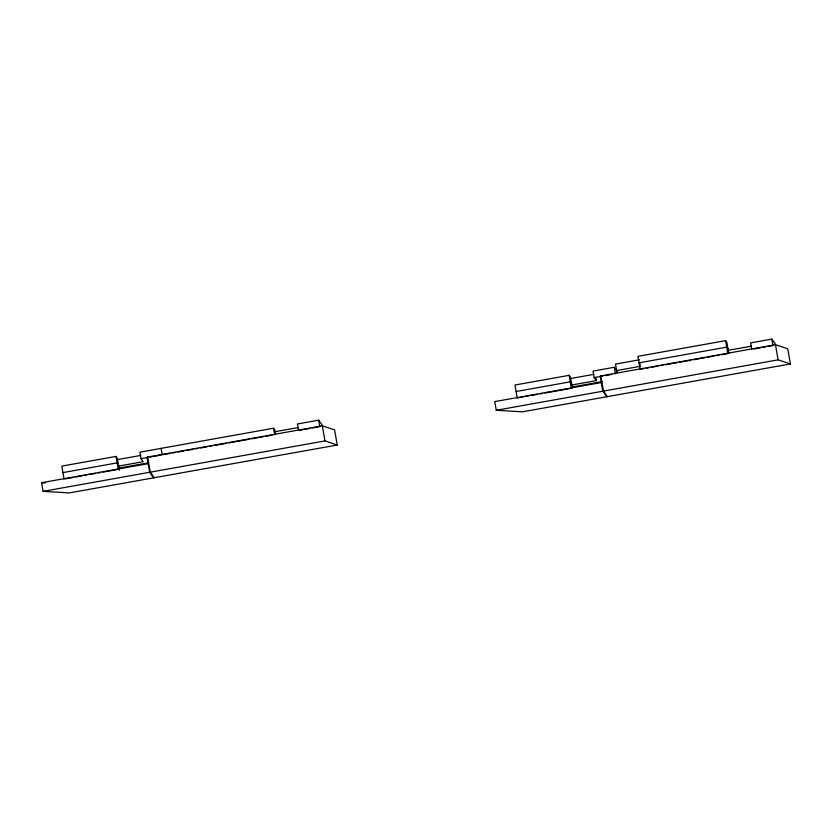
<?xml version="1.0" encoding="UTF-8"?>
<svg xmlns="http://www.w3.org/2000/svg" width="832" height="832" viewBox="0 0 832 832"><rect width="100%" height="100%" fill="white"/><g stroke="black" fill="none" stroke-linecap="round" stroke-linejoin="round"><path stroke-width="1.25" d="M728.79 353.288L726.898 342.482L725.587 340.652L637.926 356.335L640.182 369.304M639.569 359.778L615.503 364.083L617.011 372.726M119.402 470.132L117.322 458.245L116.012 456.414L61.807 466.107L64.074 479.086M275.631 434.377L274.872 430.05L273.562 428.22L139.88 452.171L141.014 458.661L143.187 461.687L119.101 466.003M322.161 425.048L318.677 420.181L297.43 423.987L298.563 430.466L309.816 428.459M572.364 387.972L570.482 377.156L569.171 375.326L514.966 385.018L517.234 397.998L523.536 396.864M617.77 372.154L614.286 367.286L593.039 371.093L594.173 377.572L596.346 380.609L570.991 385.143M775.32 343.959L771.836 339.092L750.589 342.898L751.722 349.388M116.709 459.742L140.785 455.426M569.858 378.654L593.944 374.348M727.407 350.459L751.494 346.154M274.435 431.798L298.511 427.492M616.637 370.562L640.702 366.257M148.138 463.642L41.6 482.706L43.108 491.348L69.295 492.908L337.241 445.026L334.599 429.894L322.317 425.786L147.004 457.153L149.646 472.295L153.629 477.838M601.297 382.554L494.759 401.617L496.267 410.27L522.454 411.819L790.4 363.948L787.758 348.806L775.466 344.698L600.163 376.074L602.805 391.206L606.778 396.75M62.941 472.597L117.146 462.894L118.456 464.724M141.014 458.661L147.264 457.548M149.76 457.101L161.013 455.083M163.519 454.594L169.905 453.461M172.463 453.003L175.011 452.546M177.57 452.088L183.966 450.944M186.514 450.486L192.91 449.342M195.458 448.885L198.016 448.427M200.574 447.97L206.96 446.826M209.518 446.368L212.077 445.91M214.635 445.453L226.127 443.394M228.686 442.936L249.132 439.275M251.69 438.818L263.193 436.758M265.751 436.311L272.137 435.167M312.312 428.012L318.562 426.889M516.1 391.508L570.294 381.815L571.615 383.646M594.173 377.572L602.919 376.012M605.415 375.565L611.666 374.442M641.451 369.075L643.999 368.628M646.537 368.17L649.074 367.713M651.622 367.255L657.977 366.122M660.514 365.664L663.052 365.217M665.6 364.759L677.03 362.71M679.567 362.263L691.007 360.214M693.545 359.757L704.985 357.708M707.522 357.261L713.877 356.117M716.414 355.67L718.952 355.212M721.5 354.754L727.844 353.621L725.587 340.652M754.218 348.941L760.469 347.818M762.965 347.37L765.471 346.923M767.967 346.476L772.97 345.582L771.836 339.092M119.111 468.062L148.096 462.883M572.27 386.984L602.514 381.566M65.333 478.858L72.894 477.506M75.421 477.048L81.723 475.925M84.24 475.478L86.767 475.02M89.284 474.573L95.586 473.439M98.103 472.992L100.63 472.545M103.147 472.087L118.279 469.383L116.012 456.414M526.053 396.417L528.58 395.97M531.097 395.512L537.399 394.389M539.916 393.931L542.443 393.484M544.96 393.037L570.17 388.523M43.108 491.348L324.958 440.918L337.241 445.026M496.267 410.27L778.107 359.84L790.4 363.948M41.6 482.706L45.344 482.924M728.031 348.962L726.721 347.131L639.049 362.825L640.37 364.655M607.433 396.635L603.45 391.092L600.808 375.95M154.274 477.724L150.29 472.17L147.659 457.038M775.466 344.698L778.107 359.84M614.286 367.286L615.42 373.776M595.962 378.446L596.346 380.609M569.171 375.326L571.428 388.294M322.317 425.786L324.958 440.918M318.677 420.181L319.81 426.67M273.562 428.22L274.695 434.71M161.106 448.344L162.261 454.865"/></g></svg>
